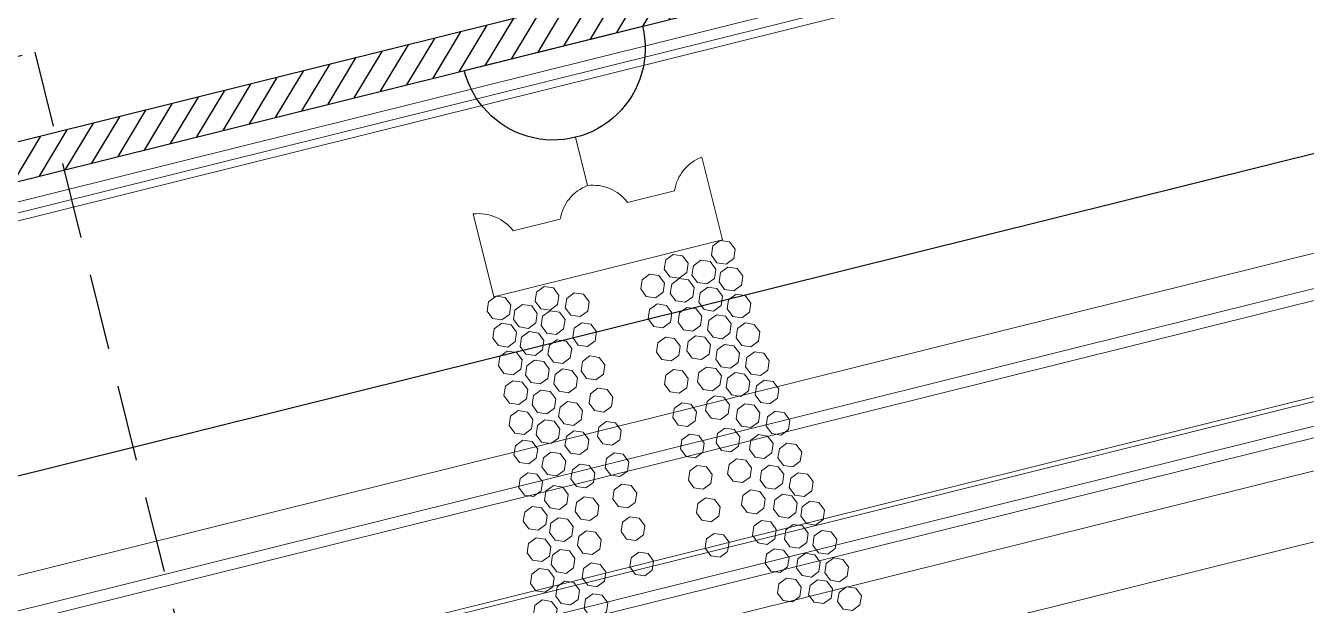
# Model space of a CAD drawing. Header units: inches. Extents: x 252212 to 296477, y 417293 to 492071.
# Drawn here: x 289561 to 290399, y 490138 to 490517 of the extents above; entities that cross this region are included whole.
import ezdxf

# ---------------------------------------------------------------- set-up
doc = ezdxf.new("R2010")
doc.units = ezdxf.units.IN
doc.header["$MEASUREMENT"] = 0
doc.linetypes.add('HIDDEN', pattern=[0.375, 0.25, -0.125])
for name, color, linetype in [('8', 8, 'Continuous'), ('CQ spot detail elevation', 1, 'Continuous'), ('ELECTRICAL', 10, 'Continuous'), ('gypsum', 31, 'Continuous')]:
    doc.layers.add(name, color=color, linetype=linetype)
doc.layers.add('Glass', color=4, linetype='Continuous', lineweight=0)
doc.layers.add('GRC', color=41, linetype='Continuous', lineweight=0)

# ---------------------------------------------------------------- blocks, each defined once
blk = doc.blocks.new('crystal ch 21')
at = {"layer": 'Glass', "color": 193, "lineweight": 0}
blk.add_line((38666.86, 39996.78), (38666.86, 40029.27), dxfattribs=at)
for points in [[(38666.86, 39996.78, 0.268728), (38644.16, 39979.74), (38612.57, 39979.74, 0.268741), (38589.87, 39996.78), (38589.87, 39941.04), (38666.86, 39941.01)], [(38666.86, 39996.78, -0.268728), (38689.56, 39979.74), (38721.14, 39979.74, -0.268741), (38743.85, 39996.78), (38743.85, 39941.04), (38666.86, 39941.01)]]:
    blk.add_lwpolyline(points, format="xyb", dxfattribs=at)
for points in [[(38591.32, 39941.04), (38596.98, 39938.7), (38599.32, 39933.04), (38596.98, 39927.39), (38591.32, 39925.04), (38585.67, 39927.39), (38583.32, 39933.04), (38585.67, 39938.7)], [(38623.4, 39939.63), (38629.05, 39937.28), (38631.4, 39931.63), (38629.05, 39925.97), (38623.4, 39923.63), (38617.74, 39925.97), (38615.4, 39931.63), (38617.74, 39937.28)], [(38710.32, 39939.63), (38704.66, 39937.28), (38702.32, 39931.63), (38704.66, 39925.97), (38710.32, 39923.63), (38715.98, 39925.97), (38718.32, 39931.63), (38715.98, 39937.28)], [(38742.39, 39941.04), (38736.74, 39938.7), (38734.39, 39933.04), (38736.74, 39927.39), (38742.39, 39925.04), (38748.05, 39927.39), (38750.39, 39933.04), (38748.05, 39938.7)], [(38606.75, 39931.53), (38612.41, 39929.19), (38614.75, 39923.53), (38612.41, 39917.87), (38606.75, 39915.53), (38601.09, 39917.87), (38598.75, 39923.53), (38601.09, 39929.19)], [(38641.47, 39930.82), (38647.12, 39928.47), (38649.47, 39922.82), (38647.12, 39917.16), (38641.47, 39914.82), (38635.81, 39917.16), (38633.47, 39922.82), (38635.81, 39928.47)], [(38692.25, 39930.82), (38686.59, 39928.47), (38684.25, 39922.82), (38686.59, 39917.16), (38692.25, 39914.82), (38697.9, 39917.16), (38700.25, 39922.82), (38697.9, 39928.47)], [(38726.96, 39931.53), (38721.31, 39929.19), (38718.96, 39923.53), (38721.31, 39917.87), (38726.96, 39915.53), (38732.62, 39917.87), (38734.96, 39923.53), (38732.62, 39929.19)], [(38590.69, 39922.94), (38596.35, 39920.6), (38598.69, 39914.94), (38596.35, 39909.28), (38590.69, 39906.94), (38585.04, 39909.28), (38582.69, 39914.94), (38585.04, 39920.6)], [(38623.4, 39923.3), (38629.05, 39920.95), (38631.4, 39915.3), (38629.05, 39909.64), (38623.4, 39907.3), (38617.74, 39909.64), (38615.4, 39915.3), (38617.74, 39920.95)], [(38710.32, 39923.3), (38704.66, 39920.95), (38702.32, 39915.3), (38704.66, 39909.64), (38710.32, 39907.3), (38715.98, 39909.64), (38718.32, 39915.3), (38715.98, 39920.95)], [(38743.02, 39922.94), (38737.36, 39920.6), (38735.02, 39914.94), (38737.36, 39909.28), (38743.02, 39906.94), (38748.68, 39909.28), (38751.02, 39914.94), (38748.68, 39920.6)], [(38606.74, 39913.31), (38612.39, 39910.96), (38614.74, 39905.31), (38612.39, 39899.65), (38606.74, 39897.31), (38601.08, 39899.65), (38598.74, 39905.31), (38601.08, 39910.96)], [(38726.98, 39913.31), (38721.32, 39910.96), (38718.98, 39905.31), (38721.32, 39899.65), (38726.98, 39897.31), (38732.63, 39899.65), (38734.98, 39905.31), (38732.63, 39910.96)], [(38589.84, 39904.48), (38595.49, 39902.14), (38597.84, 39896.48), (38595.49, 39890.82), (38589.84, 39888.48), (38584.18, 39890.82), (38581.84, 39896.48), (38584.18, 39902.14)], [(38623.07, 39903.83), (38628.72, 39901.49), (38631.07, 39895.83), (38628.72, 39890.18), (38623.07, 39887.83), (38617.41, 39890.18), (38615.07, 39895.83), (38617.41, 39901.49)], [(38641.47, 39910.69), (38647.12, 39908.35), (38649.47, 39902.69), (38647.12, 39897.03), (38641.47, 39894.69), (38635.81, 39897.03), (38633.47, 39902.69), (38635.81, 39908.35)], [(38692.25, 39910.69), (38686.59, 39908.35), (38684.25, 39902.69), (38686.59, 39897.03), (38692.25, 39894.69), (38697.9, 39897.03), (38700.25, 39902.69), (38697.9, 39908.35)], [(38710.65, 39903.83), (38704.99, 39901.49), (38702.65, 39895.83), (38704.99, 39890.18), (38710.65, 39887.83), (38716.31, 39890.18), (38718.65, 39895.83), (38716.31, 39901.49)], [(38743.88, 39904.48), (38738.22, 39902.14), (38735.88, 39896.48), (38738.22, 39890.82), (38743.88, 39888.48), (38749.54, 39890.82), (38751.88, 39896.48), (38749.54, 39902.14)], [(38605.58, 39894.38), (38611.24, 39892.04), (38613.58, 39886.38), (38611.24, 39880.73), (38605.58, 39878.38), (38599.92, 39880.73), (38597.58, 39886.38), (38599.92, 39892.04)], [(38641.47, 39888.29), (38647.12, 39885.94), (38649.47, 39880.29), (38647.12, 39874.63), (38641.47, 39872.29), (38635.81, 39874.63), (38633.47, 39880.29), (38635.81, 39885.94)], [(38692.25, 39888.29), (38686.59, 39885.94), (38684.25, 39880.29), (38686.59, 39874.63), (38692.25, 39872.29), (38697.9, 39874.63), (38700.25, 39880.29), (38697.9, 39885.94)], [(38728.13, 39894.38), (38722.48, 39892.04), (38720.13, 39886.38), (38722.48, 39880.73), (38728.13, 39878.38), (38733.79, 39880.73), (38736.13, 39886.38), (38733.79, 39892.04)], [(38588.68, 39884.74), (38594.34, 39882.4), (38596.68, 39876.74), (38594.34, 39871.09), (38588.68, 39868.74), (38583.02, 39871.09), (38580.68, 39876.74), (38583.02, 39882.4)], [(38622.07, 39884.37), (38627.73, 39882.03), (38630.07, 39876.37), (38627.73, 39870.71), (38622.07, 39868.37), (38616.42, 39870.71), (38614.07, 39876.37), (38616.42, 39882.03)], [(38711.64, 39884.37), (38705.98, 39882.03), (38703.64, 39876.37), (38705.98, 39870.71), (38711.64, 39868.37), (38717.3, 39870.71), (38719.64, 39876.37), (38717.3, 39882.03)], [(38745.03, 39884.74), (38739.38, 39882.4), (38737.03, 39876.74), (38739.38, 39871.09), (38745.03, 39868.74), (38750.69, 39871.09), (38753.03, 39876.74), (38750.69, 39882.4)], [(38605, 39874.4), (38610.66, 39872.06), (38613, 39866.4), (38610.66, 39860.75), (38605, 39858.4), (38599.35, 39860.75), (38597, 39866.4), (38599.35, 39872.06)], [(38728.71, 39874.4), (38723.05, 39872.06), (38720.71, 39866.4), (38723.05, 39860.75), (38728.71, 39858.4), (38734.37, 39860.75), (38736.71, 39866.4), (38734.37, 39872.06)], [(38587.27, 39864.93), (38592.93, 39862.58), (38595.27, 39856.93), (38592.93, 39851.27), (38587.27, 39848.93), (38581.61, 39851.27), (38579.27, 39856.93), (38581.61, 39862.58)], [(38620.06, 39862.85), (38625.72, 39860.51), (38628.06, 39854.85), (38625.72, 39849.2), (38620.06, 39846.85), (38614.41, 39849.2), (38612.06, 39854.85), (38614.41, 39860.51)], [(38641.47, 39866.53), (38647.12, 39864.19), (38649.47, 39858.53), (38647.12, 39852.88), (38641.47, 39850.53), (38635.81, 39852.88), (38633.47, 39858.53), (38635.81, 39864.19)], [(38692.25, 39866.53), (38686.59, 39864.19), (38684.25, 39858.53), (38686.59, 39852.88), (38692.25, 39850.53), (38697.9, 39852.88), (38700.25, 39858.53), (38697.9, 39864.19)], [(38713.65, 39862.85), (38707.99, 39860.51), (38705.65, 39854.85), (38707.99, 39849.2), (38713.65, 39846.85), (38719.31, 39849.2), (38721.65, 39854.85), (38719.31, 39860.51)], [(38746.45, 39864.93), (38740.79, 39862.58), (38738.45, 39856.93), (38740.79, 39851.27), (38746.45, 39848.93), (38752.1, 39851.27), (38754.45, 39856.93), (38752.1, 39862.58)], [(38602.83, 39854.83), (38608.48, 39852.49), (38610.83, 39846.83), (38608.48, 39841.18), (38602.83, 39838.83), (38597.17, 39841.18), (38594.83, 39846.83), (38597.17, 39852.49)], [(38730.89, 39854.83), (38725.23, 39852.49), (38722.89, 39846.83), (38725.23, 39841.18), (38730.89, 39838.83), (38736.54, 39841.18), (38738.89, 39846.83), (38736.54, 39852.49)], [(38585.64, 39845.5), (38591.3, 39843.16), (38593.64, 39837.5), (38591.3, 39831.85), (38585.64, 39829.5), (38579.99, 39831.85), (38577.64, 39837.5), (38579.99, 39843.16)], [(38748.07, 39845.5), (38742.41, 39843.16), (38740.07, 39837.5), (38742.41, 39831.85), (38748.07, 39829.5), (38753.73, 39831.85), (38756.07, 39837.5), (38753.73, 39843.16)], [(38619.48, 39843.36), (38625.14, 39841.02), (38627.48, 39835.36), (38625.14, 39829.7), (38619.48, 39827.36), (38613.82, 39829.7), (38611.48, 39835.36), (38613.82, 39841.02)], [(38641.47, 39844.13), (38647.12, 39841.79), (38649.47, 39836.13), (38647.12, 39830.47), (38641.47, 39828.13), (38635.81, 39830.47), (38633.47, 39836.13), (38635.81, 39841.79)], [(38692.25, 39844.13), (38686.59, 39841.79), (38684.25, 39836.13), (38686.59, 39830.47), (38692.25, 39828.13), (38697.9, 39830.47), (38700.25, 39836.13), (38697.9, 39841.79)], [(38714.23, 39843.36), (38708.58, 39841.02), (38706.23, 39835.36), (38708.58, 39829.7), (38714.23, 39827.36), (38719.89, 39829.7), (38722.23, 39835.36), (38719.89, 39841.02)], [(38601.5, 39833.43), (38607.16, 39831.09), (38609.5, 39825.43), (38607.16, 39819.77), (38601.5, 39817.43), (38595.84, 39819.77), (38593.5, 39825.43), (38595.84, 39831.09)], [(38732.21, 39833.43), (38726.56, 39831.09), (38724.21, 39825.43), (38726.56, 39819.77), (38732.21, 39817.43), (38737.87, 39819.77), (38740.21, 39825.43), (38737.87, 39831.09)], [(38583.56, 39823.99), (38589.21, 39821.64), (38591.56, 39815.99), (38589.21, 39810.33), (38583.56, 39807.99), (38577.9, 39810.33), (38575.56, 39815.99), (38577.9, 39821.64)], [(38618.02, 39821.25), (38623.68, 39818.91), (38626.02, 39813.25), (38623.68, 39807.59), (38618.02, 39805.25), (38612.37, 39807.59), (38610.02, 39813.25), (38612.37, 39818.91)], [(38641.47, 39823.03), (38647.12, 39820.68), (38649.47, 39815.03), (38647.12, 39809.37), (38641.47, 39807.03), (38635.81, 39809.37), (38633.47, 39815.03), (38635.81, 39820.68)], [(38692.25, 39823.03), (38686.59, 39820.68), (38684.25, 39815.03), (38686.59, 39809.37), (38692.25, 39807.03), (38697.9, 39809.37), (38700.25, 39815.03), (38697.9, 39820.68)], [(38715.69, 39821.25), (38710.03, 39818.91), (38707.69, 39813.25), (38710.03, 39807.59), (38715.69, 39805.25), (38721.35, 39807.59), (38723.69, 39813.25), (38721.35, 39818.91)], [(38750.16, 39823.99), (38744.5, 39821.64), (38742.16, 39815.99), (38744.5, 39810.33), (38750.16, 39807.99), (38755.81, 39810.33), (38758.16, 39815.99), (38755.81, 39821.64)], [(38597.85, 39811.8), (38603.51, 39809.45), (38605.85, 39803.8), (38603.51, 39798.14), (38597.85, 39795.8), (38592.2, 39798.14), (38589.85, 39803.8), (38592.2, 39809.45)], [(38735.86, 39811.8), (38730.2, 39809.45), (38727.86, 39803.8), (38730.2, 39798.14), (38735.86, 39795.8), (38741.52, 39798.14), (38743.86, 39803.8), (38741.52, 39809.45)], [(38581.11, 39801.93), (38586.77, 39799.59), (38589.11, 39793.93), (38586.77, 39788.27), (38581.11, 39785.93), (38575.45, 39788.27), (38573.11, 39793.93), (38575.45, 39799.59)], [(38615.49, 39799.86), (38621.15, 39797.52), (38623.49, 39791.86), (38621.15, 39786.2), (38615.49, 39783.86), (38609.83, 39786.2), (38607.49, 39791.86), (38609.83, 39797.52)], [(38641.47, 39801.92), (38647.12, 39799.58), (38649.47, 39793.92), (38647.12, 39788.27), (38641.47, 39785.92), (38635.81, 39788.27), (38633.47, 39793.92), (38635.81, 39799.58)], [(38692.25, 39801.92), (38686.59, 39799.58), (38684.25, 39793.92), (38686.59, 39788.27), (38692.25, 39785.92), (38697.9, 39788.27), (38700.25, 39793.92), (38697.9, 39799.58)], [(38718.22, 39799.86), (38712.57, 39797.52), (38710.22, 39791.86), (38712.57, 39786.2), (38718.22, 39783.86), (38723.88, 39786.2), (38726.22, 39791.86), (38723.88, 39797.52)], [(38752.6, 39801.93), (38746.95, 39799.59), (38744.6, 39793.93), (38746.95, 39788.27), (38752.6, 39785.93), (38758.26, 39788.27), (38760.6, 39793.93), (38758.26, 39799.59)], [(38595.91, 39790.65), (38601.56, 39788.31), (38603.91, 39782.65), (38601.56, 39776.99), (38595.91, 39774.65), (38590.25, 39776.99), (38587.91, 39782.65), (38590.25, 39788.31)], [(38737.81, 39790.65), (38732.15, 39788.31), (38729.81, 39782.65), (38732.15, 39776.99), (38737.81, 39774.65), (38743.46, 39776.99), (38745.81, 39782.65), (38743.46, 39788.31)], [(38578.55, 39781.39), (38584.21, 39779.05), (38586.55, 39773.39), (38584.21, 39767.74), (38578.55, 39765.39), (38572.89, 39767.74), (38570.55, 39773.39), (38572.89, 39779.05)], [(38641.47, 39780.02), (38647.12, 39777.67), (38649.47, 39772.02), (38647.12, 39766.36), (38641.47, 39764.02), (38635.81, 39766.36), (38633.47, 39772.02), (38635.81, 39777.67)], [(38692.25, 39780.02), (38686.59, 39777.67), (38684.25, 39772.02), (38686.59, 39766.36), (38692.25, 39764.02), (38697.9, 39766.36), (38700.25, 39772.02), (38697.9, 39777.67)], [(38755.16, 39781.39), (38749.51, 39779.05), (38747.16, 39773.39), (38749.51, 39767.74), (38755.16, 39765.39), (38760.82, 39767.74), (38763.16, 39773.39), (38760.82, 39779.05)], [(38591.99, 39770.16), (38597.65, 39767.82), (38599.99, 39762.16), (38597.65, 39756.5), (38591.99, 39754.16), (38586.33, 39756.5), (38583.99, 39762.16), (38586.33, 39767.82)], [(38611.57, 39777.94), (38617.23, 39775.6), (38619.57, 39769.94), (38617.23, 39764.28), (38611.57, 39761.94), (38605.92, 39764.28), (38603.57, 39769.94), (38605.92, 39775.6)], [(38722.14, 39777.94), (38716.48, 39775.6), (38714.14, 39769.94), (38716.48, 39764.28), (38722.14, 39761.94), (38727.8, 39764.28), (38730.14, 39769.94), (38727.8, 39775.6)], [(38741.73, 39770.16), (38736.07, 39767.82), (38733.73, 39762.16), (38736.07, 39756.5), (38741.73, 39754.16), (38747.38, 39756.5), (38749.73, 39762.16), (38747.38, 39767.82)], [(38575.8, 39761.43), (38581.45, 39759.09), (38583.8, 39753.43), (38581.45, 39747.77), (38575.8, 39745.43), (38570.14, 39747.77), (38567.8, 39753.43), (38570.14, 39759.09)], [(38609.48, 39756.8), (38615.14, 39754.46), (38617.48, 39748.8), (38615.14, 39743.15), (38609.48, 39740.8), (38603.83, 39743.15), (38601.48, 39748.8), (38603.83, 39754.46)], [(38641.47, 39756.14), (38647.12, 39753.79), (38649.47, 39748.14), (38647.12, 39742.48), (38641.47, 39740.14), (38635.81, 39742.48), (38633.47, 39748.14), (38635.81, 39753.79)], [(38692.25, 39756.14), (38686.59, 39753.79), (38684.25, 39748.14), (38686.59, 39742.48), (38692.25, 39740.14), (38697.9, 39742.48), (38700.25, 39748.14), (38697.9, 39753.79)], [(38724.23, 39756.8), (38718.57, 39754.46), (38716.23, 39748.8), (38718.57, 39743.15), (38724.23, 39740.8), (38729.89, 39743.15), (38732.23, 39748.8), (38729.89, 39754.46)], [(38757.92, 39761.43), (38752.26, 39759.09), (38749.92, 39753.43), (38752.26, 39747.77), (38757.92, 39745.43), (38763.57, 39747.77), (38765.92, 39753.43), (38763.57, 39759.09)], [(38589.85, 39749.39), (38595.51, 39747.05), (38597.85, 39741.39), (38595.51, 39735.73), (38589.85, 39733.39), (38584.2, 39735.73), (38581.85, 39741.39), (38584.2, 39747.05)], [(38743.86, 39749.39), (38738.2, 39747.05), (38735.86, 39741.39), (38738.2, 39735.73), (38743.86, 39733.39), (38749.52, 39735.73), (38751.86, 39741.39), (38749.52, 39747.05)], [(38572.71, 39741.02), (38578.37, 39738.68), (38580.71, 39733.02), (38578.37, 39727.36), (38572.71, 39725.02), (38567.06, 39727.36), (38564.71, 39733.02), (38567.06, 39738.68)], [(38605.83, 39736.97), (38611.48, 39734.63), (38613.83, 39728.97), (38611.48, 39723.31), (38605.83, 39720.97), (38600.17, 39723.31), (38597.83, 39728.97), (38600.17, 39734.63)], [(38727.89, 39736.97), (38722.23, 39734.63), (38719.89, 39728.97), (38722.23, 39723.31), (38727.89, 39720.97), (38733.55, 39723.31), (38735.89, 39728.97), (38733.55, 39734.63)], [(38761, 39741.02), (38755.34, 39738.68), (38753, 39733.02), (38755.34, 39727.36), (38761, 39725.02), (38766.66, 39727.36), (38769, 39733.02), (38766.66, 39738.68)], [(38747.02, 39729.1), (38741.36, 39726.76), (38739.02, 39721.1), (38741.36, 39715.44), (38747.02, 39713.1), (38752.68, 39715.44), (38755.02, 39721.1), (38752.68, 39726.76)], [(38764.17, 39721.69), (38758.52, 39719.35), (38756.17, 39713.69), (38758.52, 39708.04), (38764.17, 39705.69), (38769.83, 39708.04), (38772.17, 39713.69), (38769.83, 39719.35)], [(38731.04, 39716.28), (38725.38, 39713.94), (38723.04, 39708.28), (38725.38, 39702.63), (38731.04, 39700.28), (38736.69, 39702.63), (38739.04, 39708.28), (38736.69, 39713.94)], [(38750.48, 39710.31), (38744.82, 39707.97), (38742.48, 39702.31), (38744.82, 39696.65), (38750.48, 39694.31), (38756.14, 39696.65), (38758.48, 39702.31), (38756.14, 39707.97)], [(38767.78, 39701.38), (38762.12, 39699.03), (38759.78, 39693.38), (38762.12, 39687.72), (38767.78, 39685.38), (38773.43, 39687.72), (38775.78, 39693.38), (38773.43, 39699.03)]]:
    blk.add_lwpolyline(points, close=True, dxfattribs=at)

msp = doc.modelspace()

# ---------------------------------------------------------------- hatches: boundary and pattern name
at = {"layer": '8'}
h = msp.add_hatch(dxfattribs=at)
h.set_pattern_fill('ANSI31', color=256, scale=100, angle=13.97142, style=0)
h.set_pattern_definition([(58.971423, (252334.1, 494088.556), (-10.711379, 6.443319), [])])
edge = h.paths.add_edge_path()
edge.add_line((289768.59, 490467.81), (290775.92, 490718.43))
edge.add_arc((290812.14, 490572.87), 150, 13.97142, 103.97142, ccw=False)
edge.add_line((290957.7, 490609.08), (290999.95, 490439.26))
edge.add_line((290999.95, 490439.26), (290914.07, 490417.89))
edge.add_line((290914.07, 490417.89), (290841.03, 490477.01))
edge.add_line((290841.03, 490477.01), (290803.12, 490467.57))
edge.add_line((290803.12, 490467.57), (290808.55, 490445.74))
edge.add_line((290808.55, 490445.74), (290817.28, 490447.91))
edge.add_line((290817.28, 490447.91), (290819.09, 490440.63))
edge.add_arc((290826.7, 490413.74), 27.95, 43.49045, 105.79316, ccw=False)
edge.add_arc((290819.2, 490410.18), 35.93, 20.49867, 39.3681, ccw=False)
edge.add_arc((290540.57, 490305.76), 333.48, 18.72287, 20.54008, ccw=False)
edge.add_arc((290906.61, 490431.21), 53.47, 200.135, 216.81624)
edge.add_arc((290877.72, 490410.74), 18.1, 219.74292, 290.80239)
edge.add_line((290884.15, 490393.82), (290884.87, 490390.91))
edge.add_arc((290886.75, 490383.34), 7.8, 103.97142, 322.43873)
edge.add_line((290892.94, 490378.59), (290895.11, 490369.85))
edge.add_arc((290900.18, 490349.47), 21, 13.97142, 103.97142, ccw=False)
edge.add_line((290920.56, 490354.54), (290968.11, 490366.37))
edge.add_line((290968.11, 490366.37), (290978.97, 490322.71))
edge.add_line((290978.97, 490322.71), (291095.43, 490351.68))
edge.add_line((291095.43, 490351.68), (291090.6, 490371.09))
edge.add_line((291090.6, 490371.09), (291110.01, 490375.92))
edge.add_line((291110.01, 490375.92), (291103.97, 490400.18))
edge.add_line((291103.97, 490400.18), (291039.43, 490384.12))
edge.add_line((291039.43, 490384.12), (290981.96, 490615.12))
edge.add_arc((290812.14, 490572.87), 175, 13.97142, 103.97142)
edge.add_line((290769.89, 490742.69), (289762.56, 490492.07))
edge.add_line((289762.56, 490492.07), (289035.77, 490311.24))
edge.add_arc((289078.02, 490141.42), 175, 103.97142, 193.97142)
edge.add_line((288908.2, 490099.17), (288965.67, 489868.17))
edge.add_line((288965.67, 489868.17), (288901.13, 489852.11))
edge.add_line((288901.13, 489852.11), (288907.17, 489827.85))
edge.add_line((288907.17, 489827.85), (288926.57, 489832.68))
edge.add_line((288926.57, 489832.68), (288931.4, 489813.27))
edge.add_line((288931.4, 489813.27), (289047.86, 489842.25))
edge.add_line((289047.86, 489842.25), (289037, 489885.92))
edge.add_line((289037, 489885.92), (289084.55, 489897.75))
edge.add_arc((289104.93, 489902.82), 21, 103.97142, 193.97142, ccw=False)
edge.add_line((289099.86, 489923.2), (289097.68, 489931.93))
edge.add_arc((289100.92, 489939.03), 7.8, 245.50412, 463.97142)
edge.add_line((289099.03, 489946.6), (289098.31, 489949.51))
edge.add_arc((289096.06, 489967.46), 18.1, 277.14045, 348.19993)
edge.add_arc((289060.94, 489972.01), 53.47, 351.12661, 367.80785)
edge.add_arc((289443.09, 490032.71), 333.48, 187.40277, 189.21998, ccw=False)
edge.add_arc((289148.02, 489994.39), 35.93, 168.57474, 187.44417, ccw=False)
edge.add_arc((289139.72, 489994.02), 27.95, 102.14968, 164.4524, ccw=False)
edge.add_line((289133.84, 490021.35), (289132.03, 490028.62))
edge.add_line((289132.03, 490028.62), (289140.76, 490030.8))
edge.add_line((289140.76, 490030.8), (289135.33, 490052.63))
edge.add_line((289135.33, 490052.63), (289097.42, 490043.2))
edge.add_line((289097.42, 490043.2), (289060.59, 489956.75))
edge.add_line((289060.59, 489956.75), (288974.71, 489935.38))
edge.add_line((288974.71, 489935.38), (288932.46, 490105.2))
edge.add_arc((289078.02, 490141.42), 150, 103.97142, 193.97142, ccw=False)
edge.add_line((289041.81, 490286.98), (289768.59, 490467.81))

# ---------------------------------------------------------------- linework, layer by layer
at = {"ltscale": 0.1}
msp.add_line((290966.62, 490573.26, 0), (288941.37, 490069.38, 0), dxfattribs=at)
at = {"layer": 'CQ spot detail elevation', "color": 3, "linetype": 'HIDDEN', "ltscale": 200, "elevation": 0}
msp.add_lwpolyline([(288637.27, 490268.18), (289567.43, 490499.6), (289709.42, 489928.91), (288779.26, 489697.49)], close=True, dxfattribs=at)
at = {"layer": 'ELECTRICAL', "elevation": 0}
msp.add_lwpolyline([(289848.21, 490487.62), (289964.66, 490516.59, -1), (289848.21, 490487.62, -26.081476)], format="xyb", dxfattribs=at)
msp.add_lwpolyline([(289848.21, 490487.62), (289964.66, 490516.59, -1), (289848.21, 490487.62, -26.081476)], format="xyb", dxfattribs=at)
at = {"layer": 'GRC'}
for p, q in [((289280.4, 490325.73, 0), (290546.99, 490640.86, 0)), ((290533.56, 490644.81, 0), (289285.56, 490334.3, 0)), ((289279.63, 490320.39, 0), (290548.19, 490636.01, 0)), ((289135.33, 490052.63, 0), (290803.12, 490467.57, 0)), ((289133.84, 490021.35, 0), (290819.09, 490440.63, 0)), ((289140.76, 490030.8, 0), (290808.55, 490445.74, 0)), ((289098.31, 489949.51, 0), (290879.97, 490392.78, 0)), ((289099.03, 489946.6, 0), (290884.87, 490390.91, 0)), ((289102.8, 489931.46, 0), (290888.64, 490375.77, 0)), ((289099.86, 489923.2, 0), (290895.11, 490369.85, 0)), ((289084.55, 489897.75, 0), (290920.56, 490354.54, 0)), ((289047.86, 489842.25, 0), (290978.97, 490322.71, 0))]:
    msp.add_line(p, q, dxfattribs=at)
at = {"layer": 'gypsum', "elevation": 0}
for points in [[(291039.43, 490384.12), (290981.96, 490615.12, 0.414214), (290769.89, 490742.69), (289762.56, 490492.07), (289035.77, 490311.24, 0.414214)], [(289041.81, 490286.98), (289768.59, 490467.81), (290775.92, 490718.43, -0.414214), (290957.7, 490609.08), (290999.95, 490439.26)]]:
    msp.add_lwpolyline(points, format="xyb", dxfattribs=at)

# ---------------------------------------------------------------- block references
at = {"layer": 'ELECTRICAL', "rotation": 13.97142328298641}
msp.add_blockref('crystal ch 21', (262062.56, 442263.18, 0), dxfattribs=at)

doc.saveas('drawing.dxf')
